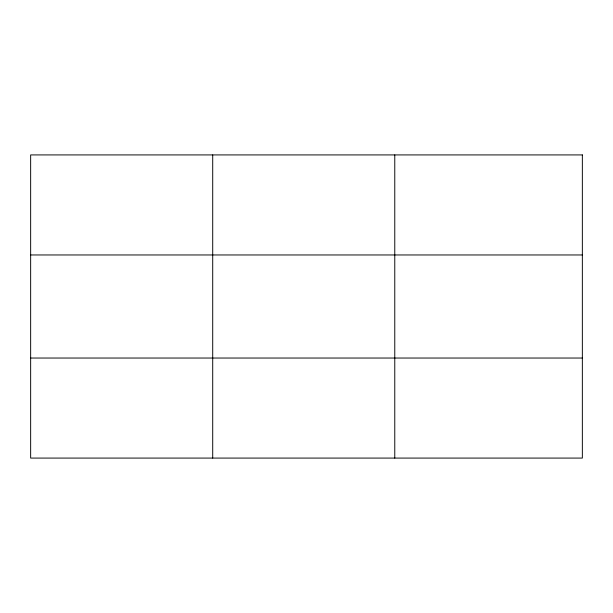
<?xml version="1.0" encoding="UTF-8"?>
<svg xmlns="http://www.w3.org/2000/svg" width="613" height="613" viewBox="0 0 613 613"><rect width="100%" height="100%" fill="white"/><g stroke="black" fill="none" stroke-linecap="round" stroke-linejoin="round"><path stroke-width="0.92" d="M212.711 154.92L212.711 458.08M394.772 154.92L394.772 458.08M30.65 254.962L582.35 254.962M30.65 358.038L582.35 358.038M582.35 154.92L582.35 458.08L30.65 458.08L30.65 154.92L582.35 154.92"/></g></svg>
